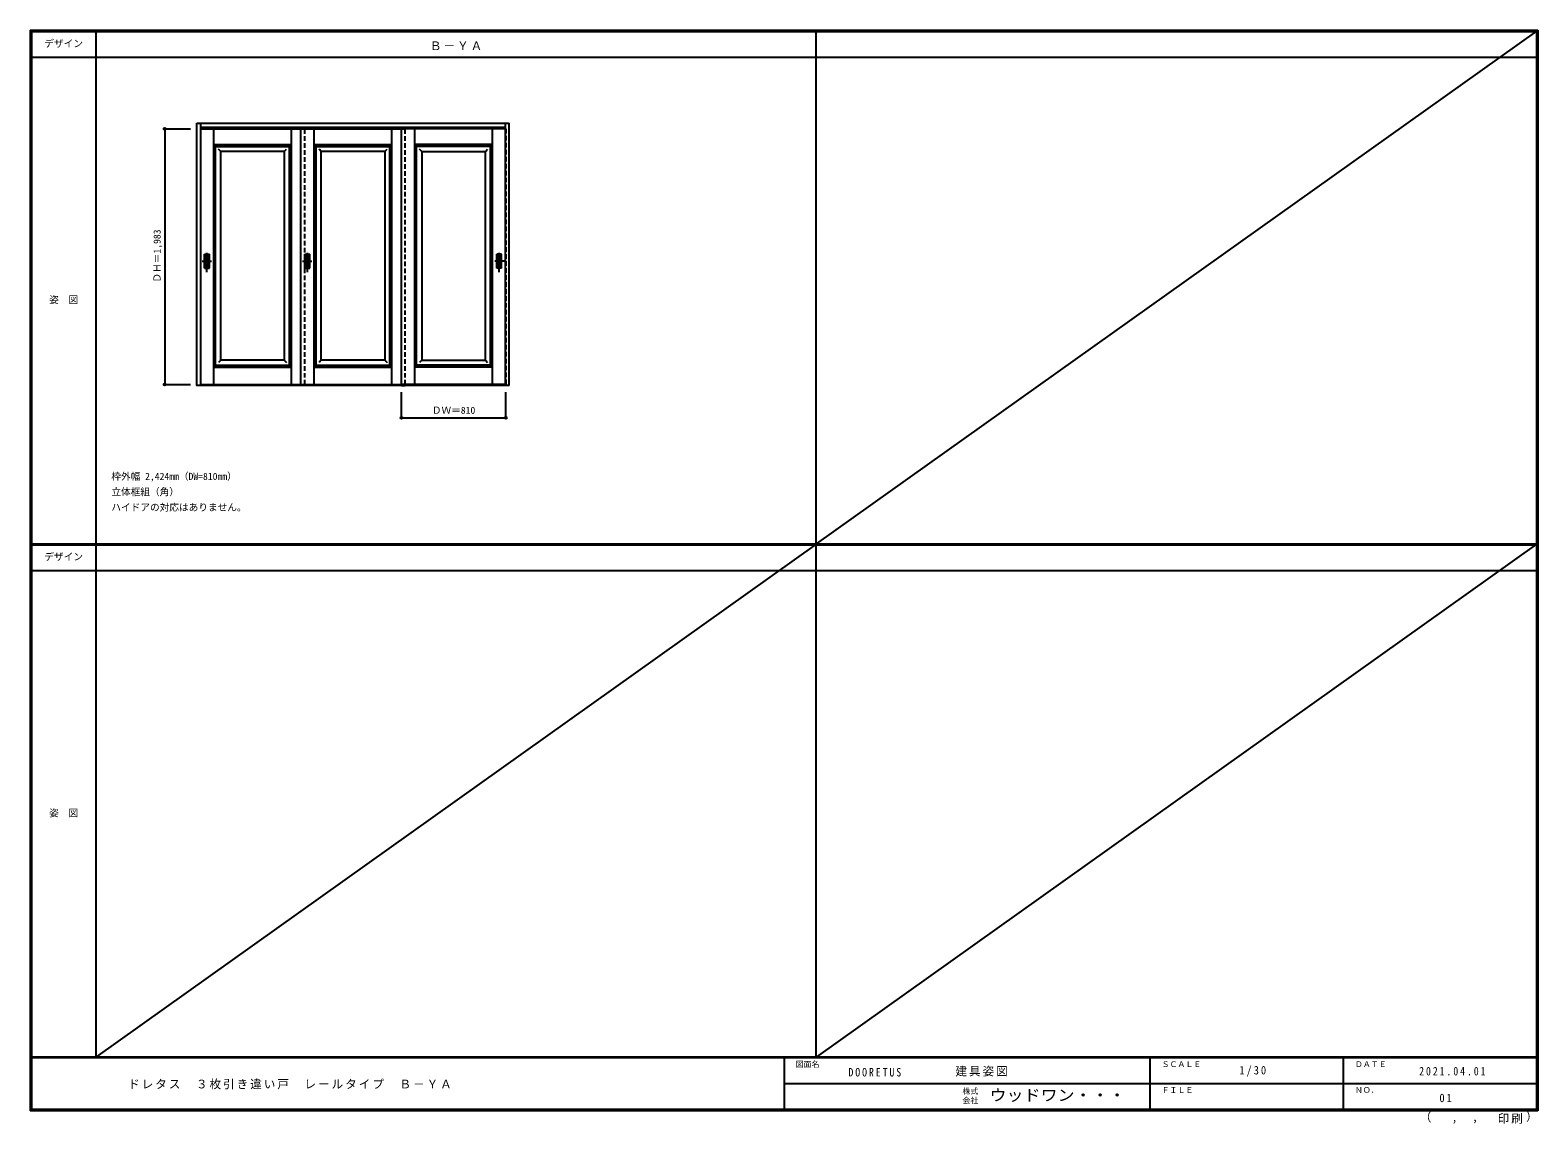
# Model space of a CAD drawing. Units: millimetres, scale not verified. Extents: x -6000 to 5700, y -4307 to 4175.
import ezdxf
from ezdxf.enums import TextEntityAlignment as Align

# ---------------------------------------------------------------- set-up
doc = ezdxf.new("R2010")
doc.units = ezdxf.units.MM
doc.header["$LTSCALE"] = 30
doc.header["$PDMODE"] = 32
doc.header["$PDSIZE"] = 15
doc.linetypes.add('CHAIN1', pattern=[8, 5, -1, 1, -1])
doc.linetypes.add('DASHED1', pattern=[1.8, 1.2, -0.6])
for name, color, linetype in [('0-2_扉', 7, 'Continuous'), ('0-4_枠', 3, 'Continuous'), ('0-6_引手', 7, 'Continuous'), ('0-A_文字', 7, 'Continuous'), ('0-B_寸法', 4, 'Continuous'), ('F-1_枠', 6, 'Continuous'), ('F-A_文字', 7, 'Continuous')]:
    doc.layers.add(name, color=color, linetype=linetype)
doc.styles.add('ＭＳ ゴシック', font='')
doc.styles.get('ＭＳ ゴシック').set_extended_font_data('MS Gothic')

msp = doc.modelspace()

# ---------------------------------------------------------------- linework, layer by layer
at = {"layer": '0-2_扉'}
for p, q in [((-4676.15, 3409), (-3869.15, 3409)), ((-4575.65, 1426), (-4575.65, 3409)), ((-3972.65, 1426), (-3972.65, 3409)), ((-3899.15, 1426), (-3899.15, 3409)), ((-3899.15, 3409), (-3089.15, 3409)), ((-3795.65, 1426), (-3795.65, 3409)), ((-3192.65, 1426), (-3192.65, 3409)), ((-2312.15, 3409), (-3119.15, 3409)), ((-3119.15, 1426), (-3119.15, 3409)), ((-3015.65, 1426), (-3015.65, 3409)), ((-2412.65, 1426), (-2412.65, 3409)), ((-4575.65, 3289), (-4560.65, 3274)), ((-3795.65, 3289), (-3780.65, 3274)), ((-2412.65, 3289), (-2427.65, 3274)), ((-4560.65, 2360.24), (-4560.65, 3274)), ((-4560.65, 3274), (-3987.65, 3274)), ((-4520.61, 3234), (-4538.29, 3251.68)), ((-4027.65, 3234), (-4520.65, 3234)), ((-4520.65, 1616), (-4520.65, 3234)), ((-4027.65, 3234), (-4009.97, 3251.68)), ((-4027.65, 3234), (-4027.65, 1616)), ((-3987.65, 1576), (-3987.65, 3274)), ((-3780.65, 2360.24), (-3780.65, 3274)), ((-3780.65, 3274), (-3207.65, 3274)), ((-3740.61, 3234), (-3758.29, 3251.68)), ((-3247.65, 3234), (-3740.65, 3234)), ((-3740.65, 1616), (-3740.65, 3234)), ((-3247.65, 3234), (-3229.97, 3251.68)), ((-3247.65, 3234), (-3247.65, 1616)), ((-3207.65, 1576), (-3207.65, 3274)), ((-2427.65, 3274), (-3000.65, 3274)), ((-3000.65, 1576), (-3000.65, 3274)), ((-2960.65, 3234), (-2978.33, 3251.68)), ((-2960.65, 3234), (-2467.65, 3234)), ((-2960.65, 3234), (-2960.65, 1616)), ((-2467.69, 3234), (-2450.01, 3251.68)), ((-2467.65, 1616), (-2467.65, 3234)), ((-2427.65, 2360.24), (-2427.65, 3274)), ((-4560.46, 3091), (-4560.65, 3091)), ((-3780.46, 3091), (-3780.65, 3091)), ((-2427.84, 3091), (-2427.65, 3091)), ((-4560.65, 1576), (-4560.65, 2371.05)), ((-3780.65, 1576), (-3780.65, 2371.05)), ((-2427.65, 1576), (-2427.65, 2371.05)), ((-4560.65, 1576), (-4575.65, 1561)), ((-4575.65, 1561), (-3972.65, 1561)), ((-4520.65, 1616), (-4538.33, 1598.32)), ((-4520.65, 1616), (-4520.65, 1617.43)), ((-4027.65, 1616), (-4520.65, 1616)), ((-4027.65, 1616), (-4009.97, 1598.32)), ((-3780.65, 1576), (-3795.65, 1561)), ((-3795.65, 1561), (-3192.65, 1561)), ((-3740.65, 1616), (-3758.33, 1598.32)), ((-3740.65, 1616), (-3740.65, 1617.43)), ((-3247.65, 1616), (-3740.65, 1616)), ((-3247.65, 1616), (-3229.97, 1598.32)), ((-2412.65, 1561), (-3015.65, 1561)), ((-2960.65, 1616), (-2978.33, 1598.32)), ((-2960.65, 1616), (-2467.65, 1616)), ((-2467.65, 1616), (-2467.65, 1617.43)), ((-2467.65, 1616), (-2449.97, 1598.32)), ((-2427.65, 1576), (-2412.65, 1561)), ((-4676.15, 1426), (-3869.15, 1426)), ((-3899.15, 1426), (-3089.15, 1426)), ((-2312.15, 1426), (-3119.15, 1426))]:
    msp.add_line(p, q, dxfattribs=at)
for points in [[(-4575.65, 3289), (-3972.65, 3289), (-3987.65, 3274)], [(-3795.65, 3289), (-3192.65, 3289), (-3207.65, 3274)], [(-2412.65, 3289), (-3015.65, 3289), (-3000.65, 3274)], [(-4560.65, 1576), (-3987.65, 1576), (-3972.65, 1561)], [(-3780.65, 1576), (-3207.65, 1576), (-3192.65, 1561)], [(-2427.65, 1576), (-3000.65, 1576), (-3015.65, 1561)]]:
    msp.add_lwpolyline(points, dxfattribs=at)
at = {"layer": '0-4_枠'}
for p, q in [((-4706.15, 3453), (-2282.15, 3453)), ((-4676.15, 1418), (-4676.15, 3453)), ((-4676.15, 3423), (-2312.15, 3423)), ((-2312.15, 1418), (-2312.15, 3453)), ((-2282.15, 1418), (-2282.15, 3453)), ((-2312.15, 1421), (-4676.15, 1421)), ((-2312.15, 1418), (-4676.15, 1418)), ((-3119.15, 1418), (-3089.15, 1418)), ((-2282.15, 1418), (-2312.15, 1418))]:
    msp.add_line(p, q, dxfattribs=at)
at = {"layer": '0-4_枠', "color": 4, "linetype": 'DASHED1'}
for p, q in [((-4679.15, 3409), (-4679.15, 1426)), ((-4676.15, 3409), (-4679.15, 3409)), ((-3869.15, 1426), (-3869.15, 3409)), ((-3089.15, 1426), (-3089.15, 3409)), ((-2312.15, 3409), (-2309.15, 3409)), ((-2309.15, 3409), (-2309.15, 1426)), ((-4676.15, 1426), (-4679.15, 1426)), ((-2312.15, 1426), (-2309.15, 1426))]:
    msp.add_line(p, q, dxfattribs=at)
at = {"layer": '0-4_枠'}
msp.add_lwpolyline([(-4676.15, 1418), (-4706.15, 1418), (-4706.15, 3453)], dxfattribs=at)
at = {"layer": '0-6_引手', "linetype": 'CHAIN1'}
for p, q in [((-4628.15, 2298.27), (-4628.15, 2469.12)), ((-3848.15, 2298.27), (-3848.15, 2469.12)), ((-2360.15, 2298.27), (-2360.15, 2469.12)), ((-4666.22, 2383.5), (-4593.71, 2383.5)), ((-3886.22, 2383.5), (-3813.71, 2383.5)), ((-2322.08, 2383.5), (-2394.59, 2383.5))]:
    msp.add_line(p, q, dxfattribs=at)
at = {"layer": '0-6_引手'}
for p, q in [((-4647.15, 2438.5), (-4609.15, 2438.5)), ((-4647.15, 2328.5), (-4647.15, 2438.5)), ((-4640.65, 2422.5), (-4615.65, 2422.5)), ((-4640.65, 2344.5), (-4640.65, 2422.5)), ((-4640.65, 2344.5), (-4615.65, 2344.5)), ((-4615.65, 2344.5), (-4615.65, 2422.5)), ((-4609.15, 2328.5), (-4609.15, 2438.5)), ((-3867.15, 2438.5), (-3829.15, 2438.5)), ((-3867.15, 2328.5), (-3867.15, 2438.5)), ((-3860.65, 2422.5), (-3835.65, 2422.5)), ((-3860.65, 2344.5), (-3860.65, 2422.5)), ((-3860.65, 2344.5), (-3835.65, 2344.5)), ((-3835.65, 2344.5), (-3835.65, 2422.5)), ((-3829.15, 2328.5), (-3829.15, 2438.5)), ((-2341.15, 2438.5), (-2379.15, 2438.5)), ((-2379.15, 2328.5), (-2379.15, 2438.5)), ((-2347.65, 2422.5), (-2372.65, 2422.5)), ((-2372.65, 2344.5), (-2372.65, 2422.5)), ((-2347.65, 2344.5), (-2372.65, 2344.5)), ((-2347.65, 2344.5), (-2347.65, 2422.5)), ((-2341.15, 2328.5), (-2341.15, 2438.5)), ((-4647.15, 2328.5), (-4609.15, 2328.5)), ((-3867.15, 2328.5), (-3829.15, 2328.5)), ((-2341.15, 2328.5), (-2379.15, 2328.5))]:
    msp.add_line(p, q, dxfattribs=at)
at = {"layer": '0-6_引手', "linetype": 'DASHED1'}
for p, q in [((-4612.15, 2332.5), (-4612.15, 2434.5)), ((-3832.15, 2332.5), (-3832.15, 2434.5)), ((-2376.15, 2332.5), (-2376.15, 2434.5)), ((-4644.15, 2332.5), (-4612.15, 2332.5)), ((-3864.15, 2332.5), (-3832.15, 2332.5)), ((-2344.15, 2332.5), (-2376.15, 2332.5))]:
    msp.add_line(p, q, dxfattribs=at)
for points in [[(-4644.15, 2332.5), (-4644.15, 2434.5), (-4612.15, 2434.5)], [(-3864.15, 2332.5), (-3864.15, 2434.5), (-3832.15, 2434.5)], [(-2344.15, 2332.5), (-2344.15, 2434.5), (-2376.15, 2434.5)]]:
    msp.add_lwpolyline(points, dxfattribs=at)
at = {"layer": '0-B_寸法'}
for p, q in [((-4956.15, 3409), (-4756.15, 3409)), ((-4956.15, 3409), (-4956.15, 1426)), ((-4956.15, 1426), (-4756.15, 1426)), ((-3119.15, 1168), (-3119.15, 1368)), ((-2309.15, 1168), (-2309.15, 1368)), ((-3119.15, 1168), (-2309.15, 1168))]:
    msp.add_line(p, q, dxfattribs=at)
at = {"layer": '0-B_寸法', "color": 7}
for p in [(-4956.15, 3409), (-4956.15, 1426), (-3119.15, 1168), (-2309.15, 1168)]:
    msp.add_point(p, dxfattribs=at)
at = {"layer": 'F-1_枠'}
for p, q in [((-6000, 4175), (5700, 4175)), ((-6000, 4175), (-6000, -4205)), ((-6000, 4170), (5700, 4170)), ((-6000, 4165), (5700, 4165)), ((-5995, 4175), (-5995, -4205)), ((-5990, 4175), (-5990, -4205)), ((-5490, 4175), (-5490, -3790)), ((100, -3790), (100, 4175)), ((5690, 4175), (5690, -4205)), ((5695, 4175), (5695, -4205)), ((5700, 4175), (5700, -4205)), ((-6000, 3965), (5700, 3965)), ((-6000, 190.5), (5700, 190.5)), ((-6000, 187.5), (5700, 187.5)), ((-6000, 184.5), (5700, 184.5)), ((-6000, -15.5), (5700, -15.5)), ((5700, -3790), (-6000, -3790)), ((5700, -3795), (-6000, -3795)), ((-150, -3795), (-150, -4195)), ((2690, -3795), (2690, -4195)), ((4190, -3795), (4190, -4195)), ((-150, -3995), (5690, -3995.01)), ((5700, -4195), (-6000, -4195)), ((5700, -4200), (-6000, -4200)), ((5700, -4205), (-6000, -4205))]:
    msp.add_line(p, q, dxfattribs=at)
at = {"layer": 'F-A_文字'}
for p, q in [((5690, 4168), (100, 190.5)), ((100, 187.5), (-5490, -3790)), ((5690, 187.5), (100, -3790))]:
    msp.add_line(p, q, dxfattribs=at)

# ---------------------------------------------------------------- texts
at = {"layer": '0-A_文字', "style": 'ＭＳ ゴシック'}
for s, p in [('枠外幅 2,424mm（DW=810mm）', (-5370, 670.5)), ('立体框組（角）', (-5370, 550.5)), ('ハイドアの対応はありません。', (-5370, 430.5))]:
    msp.add_text(s, height=54.99, dxfattribs=at).set_placement(p, align=Align.BOTTOM_LEFT)
at = {"layer": '0-A_文字', "insert": (-2897.5, 4020), "char_height": 65.98, "attachment_point": 7, "style": 'ＭＳ ゴシック'}
msp.add_mtext('\\T1.17;Ｂ－ＹＡ', dxfattribs=at)
at = {"layer": '0-B_寸法', "color": 7, "style": 'ＭＳ ゴシック'}
msp.add_text('ＤＨ＝1,983', height=54.99, rotation=90, dxfattribs=at).set_placement((-4971.15, 2217.25), align=Align.BOTTOM_LEFT)
msp.add_text('ＤＷ＝810', height=54.99, dxfattribs=at).set_placement((-2882.9, 1183), align=Align.BOTTOM_LEFT)
at = {"layer": 'F-A_文字', "style": 'ＭＳ ゴシック'}
for s, height, p in [('デザイン', 54.99, (-5890, 4027.5)), ('姿\u3000図', 54.99, (-5852.5, 2040.25)), ('デザイン', 54.99, (-5890, 47)), ('姿\u3000図', 54.99, (-5852.5, -1940.25)), ('図面名', 43.99, (-60, -3880)), ('ＳＣＡＬＥ', 43.99, (2780, -3880)), ('ＤＡＴＥ', 43.99, (4280, -3880)), ('株式', 43.99, (1235, -4089)), ('ＦＩＬＥ', 43.99, (2780, -4080)), ('ＮＯ．', 43.99, (4280, -4080)), ('会社', 43.99, (1235, -4161)), ('（', 65.98, (4784.03, -4308.31)), ('）', 65.98, (5608.4, -4304.13)), (',', 65.98, (5031.28, -4308.31)), (',', 65.98, (5190.2, -4305.53))]:
    msp.add_text(s, height=height, dxfattribs=at).set_placement(p, align=Align.BOTTOM_LEFT)
at = {"layer": 'F-A_文字', "style": 'ＭＳ ゴシック', "width": 1.1}
msp.add_text('ウッドワン・・・', height=87.98, dxfattribs=at).set_placement((1445, -4155), align=Align.BOTTOM_LEFT)
at = {"layer": 'F-A_文字', "char_height": 65.98, "attachment_point": 7, "style": 'ＭＳ ゴシック'}
for s, insert in [('\\T1.17;建具姿図', (1180.42, -3940)), ('\\T1.38;\\W0.9;1/30', (3383.75, -3940)), ('\\T1.17;ドレタス\u3000３枚引き違い戸\u3000レールタイプ\u3000Ｂ－ＹＡ', (-5240, -4040)), ('\\T1.39;\\W0.85;DOORETUS', (350, -3940.79)), ('\\T1.39;\\W0.85;2021.04.01', (4778.75, -3932.5)), ('\\T1.36;\\W0.9;01', (4936.25, -4140)), ('\\T1.17;印刷', (5388.15, -4306.92))]:
    msp.add_mtext(s, dxfattribs=dict(at, insert=insert))

doc.saveas('drawing.dxf')
